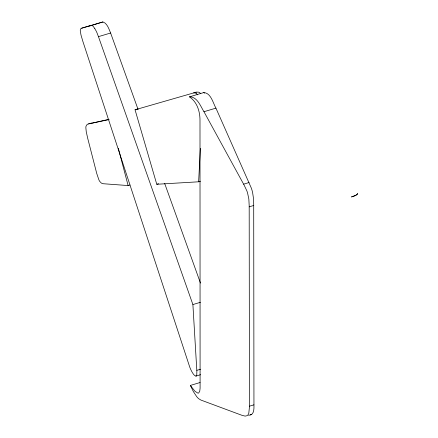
<?xml version="1.0" encoding="UTF-8"?>
<svg xmlns="http://www.w3.org/2000/svg" width="438" height="438" viewBox="0 0 438 438"><rect width="100%" height="100%" fill="white"/><g stroke="black" fill="none" stroke-linecap="round" stroke-linejoin="round"><path stroke-width="0.66" d="M190.382 385.429L194.894 391.2L197.85 393.121A8.492 3.28 69.5 0 0 198.71 392.941L199.744 391.172L200.095 388.216L199.996 120.395C200.029 111.586 197.149 101.901 189.419 96.858C197.253 96.53 200.489 106.199 203.966 111.717L244.032 184.918L246.758 190.623A12.516 4.834 69.5 0 1 247.541 192.857L248.839 199.027L249.184 205.614L249.446 406.951L248.789 413.291A16.545 6.389 69.5 0 1 248.165 414.589L247.897 414.945A18.9 7.298 69.5 0 1 246.966 415.717L245.176 416.1L242.302 415.443L200.922 400.069L198.775 398.766A15.932 6.154 69.5 0 1 196.695 396.636L193.404 391.638L190.382 385.429L200.084 382.522M189.419 96.858L203.785 92.56C211.05 93.064 212.923 102.842 215.934 108.131L251.363 188.181A13.293 4.309 73.3 0 1 252.616 192.616L253.503 198.556L253.706 204.141L253.947 404.832C254.024 408.868 254.314 415.355 248.538 415.312M137.899 108.942L135.052 109.796L156.766 184.267L198.628 181.797L200.38 148.301M89.571 26.056L102.881 21.955C107.31 23.252 108.914 29.132 110.617 33.009L138.101 109.505M89.834 123.631L109.084 119.311M102.881 21.955L81.413 28.278L80.707 28.766L80.335 29.795A6.137 1.593 73 0 0 80.302 31.016L81.003 35.035L82.831 41.298L189.736 367.077A13.381 3.477 73 0 0 190.661 369.278A15.106 3.926 73 0 0 191.077 370.165A15.27 3.969 73 0 0 194.395 375.289L195.89 376.111L200.582 374.698M81.742 28.174L90.803 25.459M94.843 28.705L96.07 30.868A11.974 3.11 73 0 1 96.94 32.719L98.451 36.65L110.617 33.009M130.02 184.989L128.115 185.559L103.171 183.725L101.386 183.117L99.76 181.425A8.738 2.825 77.2 0 1 98.917 179.919L96.738 173.47L87.66 138.134L86.259 131.772L85.853 127.776A6.367 2.059 77.2 0 1 85.99 126.281L87.206 124.337L91.416 123.04M200.308 93.458C199.799 90.431 190.087 93.48 195.156 92.889A15.773 5.097 77.2 0 1 196.06 93.294M203.966 111.717L215.934 108.131M156.766 184.267L158.616 183.714M198.628 181.797L200.467 181.244M243.627 184.174L249.069 182.542M249.184 206.84L253.711 205.482M195.89 376.111L196.153 376.028A9.439 2.453 73 0 0 196.569 375.53A9.735 2.529 73 0 0 196.777 374.862L196.859 371.15L192.895 304.558L200.429 302.302M196.81 370.356L200.533 369.239M249.452 406.185L253.947 404.832M135.052 109.796L196.295 92.166M91.454 25.377L91.799 25.349A8.371 2.174 73 0 1 92.347 25.601L92.768 25.973A17.651 4.588 73 0 1 94.843 28.716M88.575 123.894L108.859 119.618M251.445 414.436L250.175 414.512M203.785 92.56L204.486 93.206M164.666 183.429L200.467 283.068M98.451 36.65L192.895 304.558M118.32 148.252L128.115 185.559M196.076 93.393A13.469 4.353 77.2 0 1 197.593 94.811M357.709 193.695L356.855 194.554A9.346 5.606 0.7 0 1 355.842 195.266L351.457 196.936L353.121 196.448A12.647 7.588 0.7 0 0 355.098 195.671A10.047 6.028 0.7 0 0 357.715 193.695"/></g></svg>
